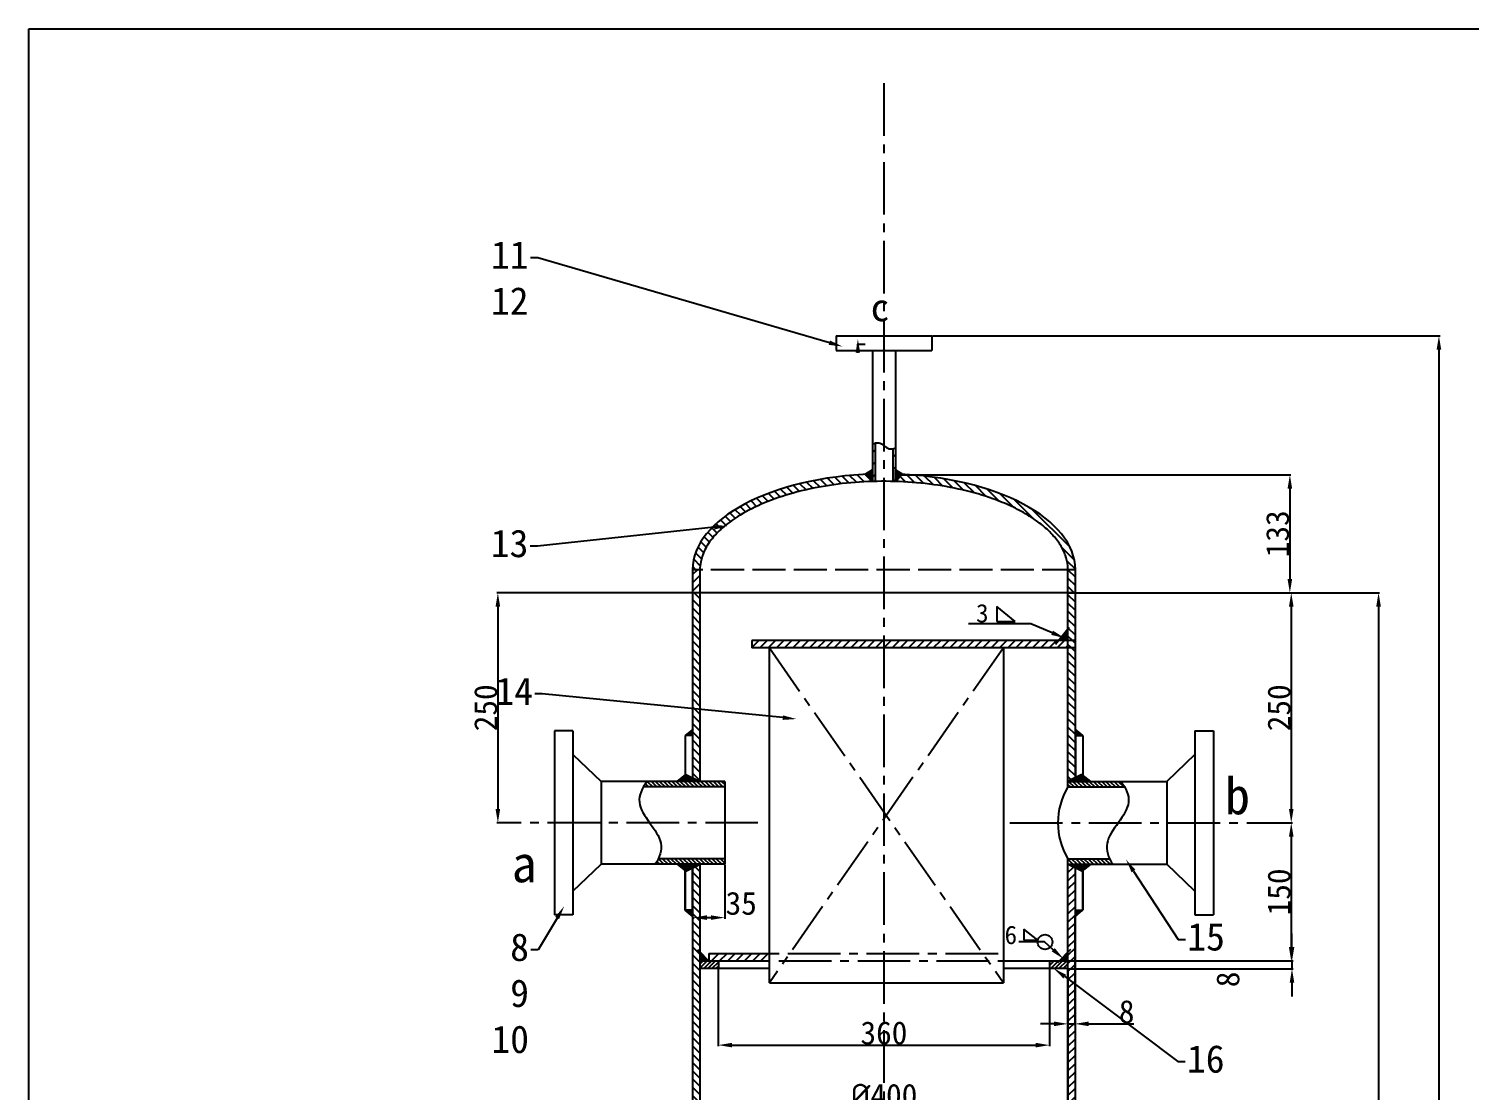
# Model space of a CAD drawing. Header units: millimetres. Extents: x 12390 to 18016, y -2844 to 295.
# Drawn here: x 12390 to 13956, y -857 to 295 of the extents above; entities that cross this region are included whole.
import ezdxf
from ezdxf import colors
from ezdxf.entities.mleader import LeaderData, LeaderLine
from ezdxf.math import Vec2, Vec3

# ---------------------------------------------------------------- set-up
doc = ezdxf.new("R2010")
doc.units = ezdxf.units.MM
doc.header["$LTSCALE"] = 3
doc.linetypes.add('ACAD_ISO02W100', pattern=[15, 12, -3])
doc.linetypes.add('CENTER2', pattern=[28.575, 19.05, -3.175, 3.175, -3.175])
doc.layers.add('图层1', color=1, linetype='CENTER2')
doc.layers.add('图层2', color=1, linetype='ACAD_ISO02W100')
doc.styles.add('明细', font='SimSun.ttf', dxfattribs={"height": 30})
doc.styles.add('标注', font='SimSun.ttf', dxfattribs={"height": 25})
doc.dimstyles.new('ISO-25', dxfattribs={"dimtxt": 25, "dimasz": 15, "dimexe": 1.25, "dimexo": 0.625, "dimtad": 1, "dimtxsty": '标注', "dimcen": 2.5, "dimclrd": 5, "dimclre": 1, "dimadec": 0, "dimazin": 0, "dimtfac": 1, "dimtmove": 0, "dimatfit": 3, "dimfxl": 1, "dimarcsym": 0})
pattern_1 = [(45, (13111.85, -1842.071), (-6.73519, 6.73519), [])]
pattern_2 = [(135, (13111.85, -1842.071), (-4.490128, -4.490128), [])]
pattern_3 = [(45, (13111.85, -1842.071), (-4.490128, 4.490128), [])]
pattern_4 = [(45, (13111.8497, -1842.071), (-2.245064, 2.245064), [])]
pattern_5 = [(135, (13111.8497, -1842.071), (-2.245064, -2.245064), [])]
pattern_6 = [(45, (14918.6806, -874.47), (-4.490128, 4.490128), [])]

# ---------------------------------------------------------------- blocks, each defined once
blk = doc.blocks.new('*D26')
at = {"layer": 'Defpoints', "color": 1, "lineweight": -2}
for p, q in [((13119.8, -725.7), (13119.8, -877.5)), ((13519.8, -725.7), (13519.8, -877.5))]:
    blk.add_line(p, q, dxfattribs=at)
at = {"layer": 'Defpoints', "color": 5, "lineweight": -2}
blk.add_line((13134.8, -876.3), (13504.8, -876.3), dxfattribs=at)
at = {"layer": 'Defpoints', "color": 0}
for p in [(13119.8, -725.1), (13519.8, -725.1), (13519.8, -876.3)]:
    blk.add_point(p, dxfattribs=at)
at = {"layer": 'Defpoints', "color": 5}
for points in [[(13134.8, -873.8), (13134.8, -878.8), (13119.8, -876.3)], [(13504.8, -873.8), (13504.8, -878.8), (13519.8, -876.3)]]:
    blk.add_solid(points, dxfattribs=at)
at = {"layer": 'Defpoints', "color": 0, "insert": (13319.8, -863.2), "char_height": 25, "attachment_point": 5, "style": '标注'}
blk.add_mtext('{\\fISOCPEUR|b0|i0|c0|p34;%%C}400', dxfattribs=at)
blk = doc.blocks.new('*D27')
at = {"layer": 'Defpoints', "color": 1, "lineweight": -2}
for p, q in [((13527.3, -669.6), (13527.3, -786.7)), ((13519.8, -725.7), (13519.8, -786.7))]:
    blk.add_line(p, q, dxfattribs=at)
at = {"layer": 'Defpoints', "color": 5, "lineweight": -2}
for p, q in [((13504.8, -785.4), (13489.8, -785.4)), ((13519.8, -785.4), (13527.3, -785.4)), ((13542.3, -785.4), (13591.3, -785.4))]:
    blk.add_line(p, q, dxfattribs=at)
at = {"layer": 'Defpoints', "color": 0}
for p in [(13527.3, -669), (13519.8, -725.1), (13527.3, -785.4)]:
    blk.add_point(p, dxfattribs=at)
at = {"layer": 'Defpoints', "color": 5}
for points in [[(13504.8, -782.9), (13504.8, -787.9), (13519.8, -785.4)], [(13542.3, -782.9), (13542.3, -787.9), (13527.3, -785.4)]]:
    blk.add_solid(points, dxfattribs=at)
at = {"layer": 'Defpoints', "color": 0, "insert": (13583.6, -772.3), "char_height": 25, "attachment_point": 5, "style": '标注'}
blk.add_mtext('8', dxfattribs=at)
blk = doc.blocks.new('*D28')
at = {"layer": 'Defpoints', "color": 1, "lineweight": -2}
for p, q in [((13520.5, -317.1), (13858.6, -317.1)), ((13528.5, -1817.1), (13858.6, -1817.1))]:
    blk.add_line(p, q, dxfattribs=at)
at = {"layer": 'Defpoints', "color": 5, "lineweight": -2}
blk.add_line((13857.4, -332.1), (13857.4, -1802.1), dxfattribs=at)
at = {"layer": 'Defpoints', "color": 0}
for p in [(13519.8, -317.1), (13527.8, -1817.1), (13857.4, -1817.1)]:
    blk.add_point(p, dxfattribs=at)
at = {"layer": 'Defpoints', "color": 5}
for points in [[(13854.9, -332.1), (13859.9, -332.1), (13857.4, -317.1)], [(13854.9, -1802.1), (13859.9, -1802.1), (13857.4, -1817.1)]]:
    blk.add_solid(points, dxfattribs=at)
at = {"layer": 'Defpoints', "color": 0, "insert": (13844.2, -1067.1), "char_height": 25, "attachment_point": 5, "rotation": 90, "style": '标注'}
blk.add_mtext('1500', dxfattribs=at)
blk = doc.blocks.new('*D29')
at = {"layer": 'Defpoints', "color": 1, "lineweight": -2}
for p, q in [((13372.5, -38.1), (13924.2, -38.1)), ((13610.6, -2317.1), (13924.2, -2317.1))]:
    blk.add_line(p, q, dxfattribs=at)
at = {"layer": 'Defpoints', "color": 5, "lineweight": -2}
blk.add_line((13923, -53.1), (13923, -2302.1), dxfattribs=at)
at = {"layer": 'Defpoints', "color": 0}
for p in [(13371.8, -38.1), (13610, -2317.1), (13923, -2317.1)]:
    blk.add_point(p, dxfattribs=at)
at = {"layer": 'Defpoints', "color": 5}
for points in [[(13920.5, -53.1), (13925.5, -53.1), (13923, -38.1)], [(13920.5, -2302.1), (13925.5, -2302.1), (13923, -2317.1)]]:
    blk.add_solid(points, dxfattribs=at)
at = {"layer": 'Defpoints', "color": 0, "insert": (13909.9, -1177.6), "char_height": 25, "attachment_point": 5, "rotation": 90, "style": '标注'}
blk.add_mtext('2283', dxfattribs=at)
blk = doc.blocks.new('*D30')
at = {"layer": 'Defpoints', "color": 1, "lineweight": -2}
for p, q in [((13333, -189.1), (13762.2, -189.1)), ((13528.5, -317.1), (13762.2, -317.1))]:
    blk.add_line(p, q, dxfattribs=at)
at = {"layer": 'Defpoints', "color": 5, "lineweight": -2}
blk.add_line((13761, -204.1), (13761, -302.1), dxfattribs=at)
at = {"layer": 'Defpoints', "color": 0}
for p in [(13332.3, -189.1), (13527.8, -317.1), (13761, -317.1)]:
    blk.add_point(p, dxfattribs=at)
at = {"layer": 'Defpoints', "color": 5}
for points in [[(13758.5, -204.1), (13763.5, -204.1), (13761, -189.1)], [(13758.5, -302.1), (13763.5, -302.1), (13761, -317.1)]]:
    blk.add_solid(points, dxfattribs=at)
at = {"layer": 'Defpoints', "color": 0, "insert": (13747.8, -253.1), "char_height": 25, "attachment_point": 5, "rotation": 90, "style": '标注'}
blk.add_mtext('133', dxfattribs=at)
blk = doc.blocks.new('*D31')
at = {"layer": 'Defpoints', "color": 1, "lineweight": -2}
for p, q in [((13529.1, -317.1), (13763.8, -317.1)), ((13714.1, -567.1), (13763.8, -567.1))]:
    blk.add_line(p, q, dxfattribs=at)
at = {"layer": 'Defpoints', "color": 5, "lineweight": -2}
blk.add_line((13762.5, -332.1), (13762.5, -552.1), dxfattribs=at)
at = {"layer": 'Defpoints', "color": 0}
for p in [(13528.5, -317.1), (13713.5, -567.1), (13762.5, -567.1)]:
    blk.add_point(p, dxfattribs=at)
at = {"layer": 'Defpoints', "color": 5}
for points in [[(13760, -332.1), (13765, -332.1), (13762.5, -317.1)], [(13760, -552.1), (13765, -552.1), (13762.5, -567.1)]]:
    blk.add_solid(points, dxfattribs=at)
at = {"layer": 'Defpoints', "color": 0, "insert": (13749.4, -442.1), "char_height": 25, "attachment_point": 5, "rotation": 90, "style": '标注'}
blk.add_mtext('250', dxfattribs=at)
blk = doc.blocks.new('*D32')
at = {"layer": 'Defpoints', "color": 1, "lineweight": -2}
for p, q in [((13714.1, -567.1), (13763.8, -567.1)), ((13520.5, -717.1), (13763.8, -717.1))]:
    blk.add_line(p, q, dxfattribs=at)
at = {"layer": 'Defpoints', "color": 5, "lineweight": -2}
blk.add_line((13762.5, -582.1), (13762.5, -702.1), dxfattribs=at)
at = {"layer": 'Defpoints', "color": 0}
for p in [(13713.5, -567.1), (13519.8, -717.1), (13762.5, -717.1)]:
    blk.add_point(p, dxfattribs=at)
at = {"layer": 'Defpoints', "color": 5}
for points in [[(13760, -582.1), (13765, -582.1), (13762.5, -567.1)], [(13760, -702.1), (13765, -702.1), (13762.5, -717.1)]]:
    blk.add_solid(points, dxfattribs=at)
at = {"layer": 'Defpoints', "color": 0, "insert": (13749.4, -642.1), "char_height": 25, "attachment_point": 5, "rotation": 90, "style": '标注'}
blk.add_mtext('150', dxfattribs=at)
blk = doc.blocks.new('*D33')
at = {"layer": 'Defpoints', "color": 5, "lineweight": -2}
for p, q in [((13763.3, -702.1), (13763.3, -687.1)), ((13763.3, -717.1), (13763.3, -725.7)), ((13763.3, -740.7), (13763.3, -755.7))]:
    blk.add_line(p, q, dxfattribs=at)
at = {"layer": 'Defpoints', "color": 1, "lineweight": -2}
for p, q in [((13520.5, -717.1), (13764.5, -717.1)), ((13520.5, -725.7), (13764.5, -725.7))]:
    blk.add_line(p, q, dxfattribs=at)
at = {"layer": 'Defpoints', "color": 0}
for p in [(13519.8, -717.1), (13519.8, -725.7), (13763.3, -725.7)]:
    blk.add_point(p, dxfattribs=at)
at = {"layer": 'Defpoints', "color": 5}
for points in [[(13760.8, -702.1), (13765.8, -702.1), (13763.3, -717.1)], [(13760.8, -740.7), (13765.8, -740.7), (13763.3, -725.7)]]:
    blk.add_solid(points, dxfattribs=at)
at = {"layer": 'Defpoints', "color": 0, "insert": (13693.8, -737.1), "char_height": 25, "attachment_point": 5, "rotation": 90, "style": '标注'}
blk.add_mtext('8', dxfattribs=at)
blk = doc.blocks.new('*D44')
at = {"layer": 'Defpoints', "color": 1, "lineweight": -2}
for p, q in [((13146.8, -612.7), (13146.8, -671.2)), ((13112.4, -669.6), (13112.4, -671.2))]:
    blk.add_line(p, q, dxfattribs=at)
at = {"layer": 'Defpoints', "color": 5, "lineweight": -2}
blk.add_line((13127.4, -670), (13131.8, -670), dxfattribs=at)
at = {"layer": 'Defpoints', "color": 0}
for p in [(13146.8, -612.1), (13112.4, -669), (13146.8, -670)]:
    blk.add_point(p, dxfattribs=at)
at = {"layer": 'Defpoints', "color": 5}
for points in [[(13127.4, -667.5), (13127.4, -672.5), (13112.4, -670)], [(13131.8, -667.5), (13131.8, -672.5), (13146.8, -670)]]:
    blk.add_solid(points, dxfattribs=at)
at = {"layer": 'Defpoints', "color": 0, "insert": (13164.7, -654.6), "char_height": 25, "attachment_point": 5, "style": '标注'}
blk.add_mtext('35', dxfattribs=at)
blk = doc.blocks.new('*D45')
at = {"layer": 'Defpoints', "color": 1, "lineweight": -2}
for p, q in [((13139.8, -725.7), (13139.8, -809.7)), ((13499.8, -725.7), (13499.8, -809.7))]:
    blk.add_line(p, q, dxfattribs=at)
at = {"layer": 'Defpoints', "color": 5, "lineweight": -2}
blk.add_line((13154.8, -808.5), (13484.8, -808.5), dxfattribs=at)
at = {"layer": 'Defpoints', "color": 0}
for p in [(13139.8, -725.1), (13499.8, -725.1), (13499.8, -808.5)]:
    blk.add_point(p, dxfattribs=at)
at = {"layer": 'Defpoints', "color": 5}
for points in [[(13154.8, -806), (13154.8, -811), (13139.8, -808.5)], [(13484.8, -806), (13484.8, -811), (13499.8, -808.5)]]:
    blk.add_solid(points, dxfattribs=at)
at = {"layer": 'Defpoints', "color": 0, "insert": (13319.8, -795.4), "char_height": 25, "attachment_point": 5, "style": '标注'}
blk.add_mtext('360', dxfattribs=at)
blk = doc.blocks.new('*D46')
at = {"layer": 'Defpoints', "color": 1, "lineweight": -2}
for p, q in [((13119.2, -317.1), (12899, -317.1)), ((12925.6, -567.1), (12899, -567.1))]:
    blk.add_line(p, q, dxfattribs=at)
at = {"layer": 'Defpoints', "color": 5, "lineweight": -2}
blk.add_line((12900.2, -332.1), (12900.2, -552.1), dxfattribs=at)
at = {"layer": 'Defpoints', "color": 0}
for p in [(13119.8, -317.1), (12900.2, -567.1), (12926.2, -567.1)]:
    blk.add_point(p, dxfattribs=at)
at = {"layer": 'Defpoints', "color": 5}
for points in [[(12897.7, -332.1), (12902.7, -332.1), (12900.2, -317.1)], [(12897.7, -552.1), (12902.7, -552.1), (12900.2, -567.1)]]:
    blk.add_solid(points, dxfattribs=at)
at = {"layer": 'Defpoints', "color": 0, "insert": (12887.1, -442.1), "char_height": 25, "attachment_point": 5, "rotation": 90, "style": '标注'}
blk.add_mtext('250', dxfattribs=at)

msp = doc.modelspace()

# ---------------------------------------------------------------- hatches: boundary and pattern name
at = {"layer": 'Defpoints'}
h = msp.add_hatch(dxfattribs=at)
h.set_pattern_fill('ANSI31', color=256, scale=3, style=0)
h.set_pattern_definition(pattern_1)
edge = h.paths.add_edge_path()
edge.add_spline(control_points=[(13310.35, -154.492), (13310.132, -154.555), (13309.915, -154.626), (13309.697, -154.704)], knot_values=[8.15669532, 8.15669532, 8.15669532, 8.15669532, 8.86542199, 8.86542199, 8.86542199, 8.86542199], degree=3, periodic=0)
edge.add_spline(control_points=[(13309.697, -154.704), (13309.436, -154.797), (13309.174, -154.899), (13308.912, -155.01)], knot_values=[7.30924423, 7.30924423, 7.30924423, 7.30924423, 8.15669532, 8.15669532, 8.15669532, 8.15669532], degree=3, periodic=0)
edge.add_spline(control_points=[(13308.912, -155.01), (13308.654, -155.12), (13308.395, -155.238), (13308.135, -155.364)], knot_values=[6.47339397, 6.47339397, 6.47339397, 6.47339397, 7.30924423, 7.30924423, 7.30924423, 7.30924423], degree=3, periodic=0)
edge.add_spline(control_points=[(13308.135, -155.364), (13307.874, -155.49), (13307.612, -155.625), (13307.35, -155.765)], knot_values=[5.63186007, 5.63186007, 5.63186007, 5.63186007, 6.47339397, 6.47339397, 6.47339397, 6.47339397], degree=3, periodic=0)
edge.add_line((13307.35, -155.765), (13307.35, -189.144))
edge.add_line((13307.35, -189.144), (13307.467, -196.197))
edge.add_line((13307.467, -196.197), (13307.35, -196.082))
edge.add_line((13307.35, -196.082), (13307.35, -196.263))
edge.add_spline(control_points=[(13307.35, -196.263), (13302.897, -196.4), (13298.455, -196.609), (13294.031, -196.891)], knot_values=[4.7737037, 4.7737037, 4.7737037, 4.7737037, 4.83930628, 4.83930628, 4.83930628, 4.83930628], degree=3, periodic=0)
edge.add_spline(control_points=[(13307.35, -196.263), (13308.349, -196.232), (13309.349, -196.205), (13310.35, -196.182)], knot_values=[4.7589753, 4.7589753, 4.7589753, 4.7589753, 4.7737037, 4.7737037, 4.7737037, 4.7737037], degree=3, periodic=0)
edge.add_line((13310.35, -196.182), (13310.35, -154.492))
h = msp.add_hatch(dxfattribs=at)
h.set_pattern_fill('ANSI31', color=256, scale=3, style=0)
h.set_pattern_definition(pattern_1)
edge = h.paths.add_edge_path()
edge.add_spline(control_points=[(13332.35, -159.641), (13331.342, -160.127), (13330.341, -160.504), (13329.35, -160.726)], knot_values=[30.37190528, 30.37190528, 30.37190528, 30.37190528, 33.61792657, 33.61792657, 33.61792657, 33.61792657], degree=3, periodic=0)
edge.add_line((13329.35, -160.726), (13329.35, -196.182))
edge.add_spline(control_points=[(13329.35, -196.182), (13330.084, -196.199), (13330.817, -196.218), (13331.817, -196.247), (13332.083, -196.254), (13332.35, -196.263)], knot_values=[4.65107436, 4.65107436, 4.65107436, 4.65107436, 4.66187925, 4.66187925, 4.66580276, 4.66580276, 4.66580276, 4.66580276], degree=3, periodic=0)
edge.add_line((13332.172, -196.257), (13332.233, -196.197))
edge.add_line((13332.233, -196.197), (13332.35, -189.144))
edge.add_line((13332.35, -189.144), (13332.35, -159.641))
h = msp.add_hatch(color=256, dxfattribs=at)
edge = h.paths.add_edge_path()
edge.add_line((13307.255, -183.418), (13307.335, -188.259))
edge.add_ellipse((13319.85, -292.071), major_axis=(208, 0), ratio=0.5, start_angle=93.449387, end_angle=95.551978)
edge.add_line((13299.726, -188.559), (13299.649, -188.482))
edge.add_line((13299.649, -188.482), (13307.255, -183.418))
h = msp.add_hatch(color=256, dxfattribs=at)
edge = h.paths.add_edge_path()
edge.add_line((13332.445, -183.418), (13332.364, -188.259))
edge.add_ellipse((13319.85, -292.071), major_axis=(-208, 0), ratio=0.5, start_angle=264.448022, end_angle=266.550613, ccw=False)
edge.add_line((13339.973, -188.559), (13340.051, -188.482))
edge.add_line((13340.051, -188.482), (13332.445, -183.418))
h = msp.add_hatch(dxfattribs=at)
h.set_pattern_fill('ANSI31', color=256, scale=2, angle=90, style=0)
h.set_pattern_definition(pattern_2)
edge = h.paths.add_edge_path()
edge.add_spline(control_points=[(13119.85, -292.071), (13119.85, -289.17), (13120.136, -286.268), (13121.454, -279.624), (13122.676, -275.876), (13126.505, -267.544), (13129.362, -262.956), (13136.608, -253.902), (13140.998, -249.438), (13151.244, -240.804), (13157.098, -236.635), (13171.51, -227.91), (13180.378, -223.459), (13199.724, -215.428), (13210.202, -211.847), (13232.377, -205.713), (13244.073, -203.159), (13268.248, -199.184), (13280.728, -197.762), (13298.012, -196.63), (13302.676, -196.406), (13307.35, -196.263)], knot_values=[4.77370371, 4.77370371, 4.77370371, 4.77370371, 4.87261605, 4.87261605, 4.99955478, 4.99955478, 5.15437439, 5.15437439, 5.30919401, 5.30919401, 5.46401363, 5.46401363, 5.65158913, 5.65158913, 5.83916463, 5.83916463, 6.02674013, 6.02674013, 6.21431563, 6.21431563, 6.28318531, 6.28318531, 6.28318531, 6.28318531], degree=3, periodic=0)
edge.add_line((13307.35, -196.263), (13307.35, -196.082))
edge.add_line((13307.35, -196.082), (13299.726, -188.559))
edge.add_ellipse((13319.85, -292.071), major_axis=(-208, 0), ratio=0.5, start_angle=275.551978, end_angle=294.604807)
edge.add_ellipse((13319.85, -292.071), major_axis=(-208, 0), ratio=0.5, start_angle=294.604807, end_angle=308.492885)
edge.add_ellipse((13319.85, -292.071), major_axis=(-208, 0), ratio=0.5, start_angle=308.492885, end_angle=312.036334)
edge.add_ellipse((13319.85, -292.071), major_axis=(-208, 0), ratio=0.5, start_angle=312.036334, end_angle=360)
edge.add_line((13111.85, -292.071), (13119.85, -292.071))
h = msp.add_hatch(color=256, dxfattribs=at)
edge = h.paths.add_edge_path()
edge.add_ellipse((13319.85, -292.071), major_axis=(208, 0), ratio=0.5, start_angle=93.449387, end_angle=95.551978, ccw=False)
edge.add_line((13307.335, -188.259), (13307.35, -189.144))
edge.add_line((13307.35, -189.144), (13307.35, -196.082))
edge.add_line((13307.35, -196.082), (13299.726, -188.559))
h = msp.add_hatch(color=256, dxfattribs=at)
edge = h.paths.add_edge_path()
edge.add_ellipse((13319.85, -292.071), major_axis=(-208, 0), ratio=0.5, start_angle=264.448022, end_angle=266.550613)
edge.add_line((13332.364, -188.259), (13332.35, -189.144))
edge.add_line((13332.35, -189.144), (13332.35, -196.082))
edge.add_line((13332.35, -196.082), (13339.973, -188.559))
h = msp.add_hatch(dxfattribs=at)
h.set_pattern_fill('ANSI31', color=256, scale=2, angle=90, style=0)
h.set_pattern_definition(pattern_2)
edge = h.paths.add_edge_path()
edge.add_ellipse((13319.85, -292.071), major_axis=(-208, 0), ratio=0.5, start_angle=180, end_angle=264.448022)
edge.add_line((13339.973, -188.559), (13332.35, -196.082))
edge.add_line((13332.35, -196.082), (13332.35, -196.263))
edge.add_spline(control_points=[(13332.35, -196.263), (13344.814, -196.645), (13357.204, -197.602), (13381.66, -200.659), (13393.713, -202.783), (13416.767, -208.105), (13427.767, -211.303), (13445.098, -217.491), (13451.815, -220.234), (13464.437, -226.103), (13470.343, -229.229), (13481.237, -235.794), (13486.226, -239.232), (13495.202, -246.334), (13499.19, -249.997), (13506.112, -257.453), (13509.045, -261.244), (13513.85, -268.859), (13515.722, -272.682), (13518.441, -280.302), (13519.29, -284.099), (13519.783, -289.282), (13519.85, -290.676), (13519.85, -292.071)], knot_values=[3.14159338, 3.14159338, 3.14159338, 3.14159338, 3.32524536, 3.32524536, 3.51282087, 3.51282087, 3.70039637, 3.70039637, 3.82941581, 3.82941581, 3.95843525, 3.95843525, 4.0874547, 4.0874547, 4.21647414, 4.21647414, 4.34549358, 4.34549358, 4.47451303, 4.47451303, 4.60353247, 4.60353247, 4.65107436, 4.65107436, 4.65107436, 4.65107436], degree=3, periodic=0)
edge.add_line((13519.85, -292.071), (13527.85, -292.071))
h = msp.add_hatch(dxfattribs=at)
h.set_pattern_fill('ANSI31', color=256, scale=2, style=0)
h.set_pattern_definition(pattern_3)
h.paths.add_polyline_path([(13119.85, -292.071), (13111.85, -292.071), (13111.85, -317.071), (13119.85, -317.071)])
h = msp.add_hatch(dxfattribs=at)
h.set_pattern_fill('ANSI31', color=256, scale=2, angle=90, style=0)
h.set_pattern_definition(pattern_2)
h.paths.add_polyline_path([(13527.85, -292.071), (13519.85, -292.071), (13519.85, -317.071), (13527.85, -317.071)])
h = msp.add_hatch(dxfattribs=at)
h.set_pattern_fill('ANSI31', color=256, scale=2, angle=90, style=0)
h.set_pattern_definition(pattern_2)
h.paths.add_polyline_path([(13119.85, -317.071), (13111.85, -317.071), (13111.85, -472.071), (13111.85, -518.064), (13119.85, -521.863)])
h = msp.add_hatch(dxfattribs=at)
h.set_pattern_fill('ANSI31', color=256, scale=2, angle=90, style=0)
h.set_pattern_definition(pattern_2)
h.paths.add_polyline_path([(13527.85, -317.071), (13519.85, -317.071), (13519.85, -369.071), (13527.85, -369.071)])
for points in [[(13519.85, -356.227), (13509.666, -369.071), (13519.85, -369.071)], [(13111.85, -465.596), (13103.927, -472.071), (13111.85, -472.071)], [(13527.85, -465.596), (13535.772, -472.071), (13527.85, -472.071)], [(13103.85, -515.311), (13095.277, -522.071), (13103.85, -522.071)], [(13111.85, -518.064), (13104.677, -514.658), (13103.85, -515.311), (13103.85, -522.071), (13111.85, -522.071)], [(13527.85, -518.064), (13535.022, -514.658), (13535.85, -515.311), (13535.85, -522.071), (13527.85, -522.071)], [(13535.85, -515.311), (13544.423, -522.071), (13535.85, -522.071)], [(13111.85, -518.064), (13111.85, -522.071), (13119.85, -522.071), (13119.85, -521.863)], [(13527.85, -518.064), (13527.85, -522.071), (13519.85, -522.071), (13519.85, -521.863)], [(13103.85, -618.831), (13095.277, -612.071), (13103.85, -612.071)], [(13111.85, -616.078), (13104.677, -619.484), (13103.85, -618.831), (13103.85, -612.071), (13111.85, -612.071)], [(13111.85, -616.078), (13111.85, -612.071), (13119.85, -612.071), (13119.85, -612.279)], [(13527.85, -616.078), (13527.85, -612.071), (13519.85, -612.071), (13519.85, -612.279)], [(13527.85, -616.078), (13535.022, -619.484), (13535.85, -618.831), (13535.85, -612.071), (13527.85, -612.071)], [(13535.85, -618.831), (13544.423, -612.071), (13535.85, -612.071)], [(13111.85, -668.546), (13103.927, -662.071), (13111.85, -662.071)], [(13527.85, -668.546), (13535.772, -662.071), (13527.85, -662.071)], [(13119.85, -707.535), (13129.397, -717.071), (13119.85, -717.071)], [(13519.85, -707.535), (13510.303, -717.071), (13519.85, -717.071)]]:
    msp.add_hatch(color=256, dxfattribs=at).paths.add_polyline_path(points)
h = msp.add_hatch(dxfattribs=at)
h.set_pattern_fill('ANSI31', color=256, scale=2, style=0)
h.set_pattern_definition(pattern_3)
h.paths.add_polyline_path([(13319.85, -369.071), (13176.24, -369.071), (13176.24, -377.071), (13319.85, -377.071)])
h = msp.add_hatch(dxfattribs=at)
h.set_pattern_fill('ANSI31', color=256, scale=2, style=0)
h.set_pattern_definition(pattern_3)
h.paths.add_polyline_path([(13519.85, -369.071), (13319.85, -369.071), (13319.85, -377.071), (13519.85, -377.071)])
h = msp.add_hatch(dxfattribs=at)
h.set_pattern_fill('ANSI31', color=256, scale=2, angle=90, style=0)
h.set_pattern_definition(pattern_2)
h.paths.add_polyline_path([(13527.85, -369.071), (13519.85, -369.071), (13519.85, -377.071), (13527.85, -377.071)])
h = msp.add_hatch(dxfattribs=at)
h.set_pattern_fill('ANSI31', color=256, scale=2, angle=90, style=0)
h.set_pattern_definition(pattern_2)
h.paths.add_polyline_path([(13527.85, -472.071), (13527.85, -377.071), (13519.85, -377.071), (13519.85, -521.863), (13527.85, -518.064)])
h = msp.add_hatch(dxfattribs=at)
h.set_pattern_fill('ANSI31', color=256, angle=90, style=0)
h.set_pattern_definition(pattern_5)
edge = h.paths.add_edge_path()
edge.add_line((13146.85, -522.071), (13062.247, -522.071))
edge.add_spline(control_points=[(13062.247, -522.071), (13060.823, -524.07), (13059.517, -526.07), (13058.383, -528.071)], knot_values=[15.41843329, 15.41843329, 15.41843329, 15.41843329, 22.21442458, 22.21442458, 22.21442458, 22.21442458], degree=3, periodic=0)
edge.add_line((13058.383, -528.071), (13146.85, -528.071))
edge.add_line((13146.85, -528.071), (13146.85, -522.071))
h = msp.add_hatch(dxfattribs=at)
h.set_pattern_fill('ANSI31', color=256, angle=90, style=0)
h.set_pattern_definition(pattern_5)
edge = h.paths.add_edge_path()
edge.add_spline(control_points=[(13581.316, -528.071), (13580.182, -526.07), (13578.877, -524.07), (13577.452, -522.071)], knot_values=[15.41843329, 15.41843329, 15.41843329, 15.41843329, 22.21442458, 22.21442458, 22.21442458, 22.21442458], degree=3, periodic=0)
edge.add_line((13577.452, -522.071), (13519.85, -522.071))
edge.add_line((13519.85, -522.071), (13519.85, -528.071))
edge.add_line((13519.85, -528.071), (13581.316, -528.071))
h = msp.add_hatch(dxfattribs=at)
h.set_pattern_fill('ANSI31', color=256, angle=90, style=0)
h.set_pattern_definition(pattern_5)
edge = h.paths.add_edge_path()
edge.add_line((13146.85, -606.071), (13074.567, -606.071))
edge.add_spline(control_points=[(13074.567, -606.071), (13073.576, -608.075), (13072.389, -610.074), (13071.043, -612.071)], knot_values=[110.68001289, 110.68001289, 110.68001289, 110.68001289, 117.65072542, 117.65072542, 117.65072542, 117.65072542], degree=3, periodic=0)
edge.add_line((13071.043, -612.071), (13146.85, -612.071))
edge.add_line((13146.85, -612.071), (13146.85, -606.071))
h = msp.add_hatch(dxfattribs=at)
h.set_pattern_fill('ANSI31', color=256, angle=90, style=0)
h.set_pattern_definition(pattern_5)
edge = h.paths.add_edge_path()
edge.add_line((13565.132, -606.071), (13519.85, -606.071))
edge.add_line((13519.85, -606.071), (13519.85, -612.071))
edge.add_line((13519.85, -612.071), (13568.656, -612.071))
edge.add_spline(control_points=[(13568.656, -612.071), (13567.311, -610.074), (13566.123, -608.075), (13565.132, -606.071)], knot_values=[110.68001289, 110.68001289, 110.68001289, 110.68001289, 117.65072542, 117.65072542, 117.65072542, 117.65072542], degree=3, periodic=0)
h = msp.add_hatch(dxfattribs=at)
h.set_pattern_fill('ANSI31', color=256, scale=2, angle=90, style=0)
h.set_pattern_definition(pattern_2)
h.paths.add_polyline_path([(13111.85, -906.571), (13119.85, -906.571), (13119.85, -612.279), (13111.85, -616.078)])
h.paths.add_polyline_path([(13119.85, -931.571), (13111.85, -931.571), (13111.85, -1148.6), (13119.827, -1154.571), (13119.85, -1154.571)])
h = msp.add_hatch(dxfattribs=at)
h.set_pattern_fill('ANSI31', color=256, scale=2, style=0)
h.set_pattern_definition(pattern_6)
h.paths.add_polyline_path([(13527.85, -616.078), (13519.85, -612.279), (13519.85, -756.463), (13527.85, -765.404)])
h = msp.add_hatch(dxfattribs=at)
h.set_pattern_fill('ANSI31', color=256, scale=2, style=0)
h.set_pattern_definition(pattern_3)
h.paths.add_polyline_path([(13139.85, -717.071), (13129.578, -717.071), (13119.85, -717.071), (13119.85, -725.071), (13139.85, -725.071)])
h = msp.add_hatch(dxfattribs=at)
h.set_pattern_fill('ANSI31', color=256, style=0)
h.set_pattern_definition(pattern_4)
h.paths.add_polyline_path([(13139.85, -717.071), (13129.578, -717.071), (13119.85, -717.071), (13119.85, -725.071), (13139.85, -725.071)])
h = msp.add_hatch(dxfattribs=at)
h.set_pattern_fill('ANSI31', color=256, scale=2, style=0)
h.set_pattern_definition(pattern_3)
h.paths.add_polyline_path([(13195.305, -709.071), (13129.578, -709.071), (13129.578, -717.071), (13195.305, -717.071)])
h = msp.add_hatch(dxfattribs=at)
h.set_pattern_fill('ANSI31', color=256, scale=2, style=0)
h.set_pattern_definition(pattern_3)
h.paths.add_polyline_path([(13519.85, -717.071), (13499.85, -717.071), (13499.85, -725.071), (13519.85, -725.071)])
h = msp.add_hatch(dxfattribs=at)
h.set_pattern_fill('ANSI31', color=256, style=0)
h.set_pattern_definition(pattern_4)
h.paths.add_polyline_path([(13519.85, -717.071), (13499.85, -717.071), (13499.85, -725.071), (13519.85, -725.071)])
h = msp.add_hatch(dxfattribs=at)
h.set_pattern_fill('ANSI31', color=256, scale=2, style=0)
h.set_pattern_definition(pattern_6)
h.paths.add_polyline_path([(13519.85, -1387.071), (13527.85, -1387.06), (13527.85, -765.404), (13519.85, -756.463)])

# ---------------------------------------------------------------- linework, layer by layer
for p, q in [((13267.85, -38.071), (13371.85, -38.071)), ((13267.85, -38.071), (13267.85, -54.071)), ((13371.85, -38.071), (13371.85, -54.071)), ((13267.85, -54.071), (13371.85, -54.071)), ((13307.35, -54.071), (13307.35, -196.263)), ((13332.35, -54.071), (13332.35, -196.263)), ((13310.35, -154.492), (13310.35, -196.182)), ((13329.35, -160.726), (13329.35, -196.182)), ((13307.255, -183.418), (13299.649, -188.482)), ((13307.467, -196.197), (13307.255, -183.418)), ((13332.233, -196.197), (13332.445, -183.418)), ((13332.445, -183.418), (13340.051, -188.482)), ((13299.649, -188.482), (13307.467, -196.197)), ((13340.051, -188.482), (13332.233, -196.197)), ((13111.85, -292.071), (13111.85, -472.071)), ((13119.85, -292.071), (13119.85, -522.071)), ((13519.85, -528.071), (13519.85, -292.071)), ((13527.85, -522.071), (13527.85, -292.071)), ((13527.85, -317.071), (13111.85, -317.071)), ((13442.601, -332.14), (13442.601, -348.433)), ((13462.538, -348.433), (13442.601, -332.14)), ((13471.412, -351.049), (13411.79, -351.049)), ((13442.601, -348.433), (13462.538, -348.433)), ((13521.033, -354.734), (13506.426, -373.157)), ((13527.85, -369.071), (13176.24, -369.071)), ((13176.24, -369.071), (13176.24, -377.071)), ((13527.85, -377.071), (13176.24, -377.071)), ((12961.85, -467.071), (12961.85, -667.071)), ((12981.85, -467.071), (12961.85, -467.071)), ((12981.85, -467.071), (12981.85, -667.071)), ((13112.415, -465.134), (13103.896, -472.096)), ((13527.285, -465.134), (13535.803, -472.096)), ((13657.85, -467.071), (13677.85, -467.071)), ((13657.85, -467.071), (13657.85, -667.071)), ((13677.85, -467.071), (13677.85, -667.071)), ((13103.85, -472.071), (13103.85, -522.071)), ((13111.85, -472.071), (13103.85, -472.071)), ((13111.85, -472.071), (13111.85, -522.071)), ((13527.85, -472.071), (13535.85, -472.071)), ((13527.85, -472.071), (13527.85, -522.071)), ((13535.85, -472.071), (13535.85, -522.071)), ((12981.808, -492.855), (13012.552, -522.135)), ((13657.891, -492.855), (13627.147, -522.135)), ((13094.966, -522.316), (13104.677, -514.658)), ((13104.677, -514.658), (13120.266, -522.061)), ((13535.022, -514.658), (13519.433, -522.061)), ((13544.734, -522.316), (13535.022, -514.658)), ((13146.85, -522.071), (13012.484, -522.071)), ((13012.552, -522.135), (13012.484, -612.071)), ((13146.85, -528.071), (13058.383, -528.071)), ((13146.85, -522.071), (13146.85, -612.071)), ((13519.85, -522.071), (13627.215, -522.071)), ((13519.85, -528.071), (13581.316, -528.071)), ((13627.147, -522.135), (13627.215, -612.071)), ((13146.85, -606.071), (13074.567, -606.071)), ((13519.85, -928.004), (13519.85, -606.071)), ((13519.85, -606.071), (13565.132, -606.071)), ((12981.808, -641.286), (13012.552, -612.006)), ((13146.85, -612.071), (13012.484, -612.071)), ((13094.966, -611.826), (13104.677, -619.484)), ((13103.85, -612.071), (13103.85, -662.071)), ((13103.85, -662.071), (13103.85, -612.071)), ((13104.677, -619.484), (13120.266, -612.081)), ((13111.85, -612.071), (13111.85, -906.571)), ((13111.85, -662.071), (13111.85, -612.071)), ((13119.85, -612.071), (13119.85, -1337.071)), ((13535.022, -619.484), (13519.433, -612.081)), ((13519.85, -612.071), (13627.215, -612.071)), ((13519.85, -1387.071), (13519.85, -612.071)), ((13527.85, -662.071), (13527.85, -612.071)), ((13527.85, -1387.06), (13527.85, -612.071)), ((13544.734, -611.826), (13535.022, -619.484)), ((13535.85, -612.071), (13535.85, -662.071)), ((13535.85, -662.071), (13535.85, -612.071)), ((13657.891, -641.286), (13627.147, -612.006)), ((12981.85, -667.071), (12961.85, -667.071)), ((13111.85, -662.071), (13103.85, -662.071)), ((13111.85, -662.071), (13103.85, -662.071)), ((13112.415, -669.008), (13103.896, -662.046)), ((13527.285, -669.008), (13535.803, -662.046)), ((13527.85, -662.071), (13535.85, -662.071)), ((13527.85, -662.071), (13535.85, -662.071)), ((13657.85, -667.071), (13677.85, -667.071)), ((13471.773, -682.546), (13471.773, -694.546)), ((13486.948, -694.546), (13471.773, -682.546)), ((13486.156, -696.44), (13466.335, -696.44)), ((13471.773, -694.546), (13486.948, -694.546)), ((13117.021, -704.709), (13131.424, -719.095)), ((13129.578, -709.071), (13129.578, -717.071)), ((13129.578, -709.071), (13195.305, -709.071)), ((13129.578, -717.071), (13195.305, -717.071)), ((13449.637, -717.071), (13519.85, -717.071)), ((13522.678, -704.709), (13508.276, -719.095)), ((13119.85, -725.071), (13195.305, -725.071)), ((13449.637, -725.071), (13519.85, -725.071)), ((13195.305, -740.775), (13449.637, -740.775))]:
    msp.add_line(p, q, dxfattribs=at)
msp.add_lwpolyline([(12390.415, 295.449), (18016.207, 295.449), (18016.207, -2843.903), (12390.415, -2843.903)], close=True, dxfattribs=at)
for points in [[(13195.305, -740.775), (13195.305, -377.071)], [(13449.637, -377.071), (13449.637, -740.775)]]:
    msp.add_lwpolyline(points, dxfattribs=at)
msp.add_circle((13494.871, -696.444), 8.065, dxfattribs=at)
msp.add_arc((13583.432, -567.071), 74.59, 148.47586, 211.52414, dxfattribs=at)
for start_param, end_param in [(4.77252137, 6.28318531), (3.14159265, 4.65225659)]:
    msp.add_ellipse((13319.85, -292.071), major_axis=(-208, 0), ratio=0.5, start_param=start_param, end_param=end_param, dxfattribs=at)
for points, knots in [([(13307.35, -155.765), (13309.668, -154.52), (13315.961, -152.519), (13323.745, -162.249), (13330.022, -160.762), (13332.35, -159.641)], [5.63186007, 5.63186007, 5.63186007, 5.63186007, 13.07341378, 26.12338016, 33.61792657, 33.61792657, 33.61792657, 33.61792657]), ([(13519.85, -292.071), (13519.85, -290.676), (13519.783, -289.282), (13519.29, -284.099), (13518.441, -280.302), (13515.722, -272.682), (13513.85, -268.859), (13509.045, -261.244), (13506.112, -257.453), (13499.19, -249.997), (13495.202, -246.334), (13486.226, -239.232), (13481.237, -235.794), (13470.343, -229.229), (13464.437, -226.103), (13451.815, -220.234), (13445.098, -217.491), (13427.767, -211.303), (13416.767, -208.105), (13393.713, -202.783), (13381.66, -200.659), (13356.945, -197.569), (13344.284, -196.605), (13318.818, -195.873), (13306.013, -196.106), (13280.728, -197.762), (13268.248, -199.184), (13244.073, -203.159), (13232.377, -205.713), (13210.202, -211.847), (13199.724, -215.428), (13180.378, -223.459), (13171.51, -227.91), (13157.098, -236.635), (13151.244, -240.804), (13140.998, -249.438), (13136.608, -253.902), (13129.362, -262.956), (13126.505, -267.544), (13122.676, -275.876), (13121.454, -279.624), (13120.136, -286.268), (13119.85, -289.17), (13119.85, -292.071)], [3.14159338, 3.14159338, 3.14159338, 3.14159338, 3.18913527, 3.18913527, 3.31815472, 3.31815472, 3.44717416, 3.44717416, 3.5761936, 3.5761936, 3.70521304, 3.70521304, 3.83423249, 3.83423249, 3.96325193, 3.96325193, 4.09227137, 4.09227137, 4.27984688, 4.27984688, 4.46742238, 4.46742238, 4.65499788, 4.65499788, 4.84257338, 4.84257338, 5.03014888, 5.03014888, 5.21772438, 5.21772438, 5.40529989, 5.40529989, 5.59287539, 5.59287539, 5.747695, 5.747695, 5.90251462, 5.90251462, 6.05733424, 6.05733424, 6.18427296, 6.18427296, 6.28318531, 6.28318531, 6.28318531, 6.28318531]), ([(13062.247, -522.071), (13056.906, -529.566), (13045.988, -551.921), (13084.385, -582.406), (13076.129, -604.524), (13071.043, -612.071)], [15.41843329, 15.41843329, 15.41843329, 15.41843329, 40.89746824, 91.30113262, 117.65072542, 117.65072542, 117.65072542, 117.65072542]), ([(13577.452, -522.071), (13582.793, -529.566), (13593.711, -551.921), (13555.314, -582.406), (13563.571, -604.524), (13568.656, -612.071)], [15.41843329, 15.41843329, 15.41843329, 15.41843329, 40.89746824, 91.30113262, 117.65072542, 117.65072542, 117.65072542, 117.65072542])]:
    msp.add_open_spline(points, degree=3, knots=knots, dxfattribs=at)
at = {"layer": '图层1'}
for p, q in [((13319.85, 236.489), (13319.85, -2043.071)), ((13449.637, -377.071), (13195.305, -740.775)), ((13195.305, -377.071), (13449.637, -740.775)), ((13182.88, -567.071), (12926.184, -567.071)), ((13456.819, -567.071), (13713.516, -567.071)), ((13119.85, -717.071), (13519.85, -717.071)), ((13129.578, -709.071), (13449.637, -709.071)), ((13139.85, -717.071), (13139.85, -725.071)), ((13499.85, -717.071), (13499.85, -725.071))]:
    msp.add_line(p, q, dxfattribs=at)
at = {"layer": '图层2'}
msp.add_line((13527.85, -292.071), (13111.85, -292.071), dxfattribs=at)

# ---------------------------------------------------------------- texts
at = {"layer": 'Defpoints', "attachment_point": 1, "style": '明细'}
for s, insert, char_height, width in [('c', (13305.329, 7.924), 30, 31.01558), ('3', (13419.964, -329.36), 20, 24.26914), ('b', (13690.451, -517.702), 40, 35.39196), ('a', (12915.263, -591.588), 40, 89.97264), ('6', (13450.908, -678.757), 20, 22.34959)]:
    msp.add_mtext(s, dxfattribs=dict(at, insert=insert, char_height=char_height, width=width))

# ---------------------------------------------------------------- dimensions: what is measured, and where the dimension line sits
at = {"layer": 'Defpoints'}
for base, p1, p2, text, picture, middle in [((13922.997, -2317.071), (13371.85, -38.071), (13609.964, -2317.071), '2283', '*D29', (13922.997, -1177.571)), ((13760.971, -317.071), (13332.35, -189.144), (13527.85, -317.071), '133', '*D30', (13760.971, -253.108))]:
    dim = msp.add_linear_dim(base=base, p1=p1, p2=p2, angle=90, text=text, dimstyle='ISO-25', dxfattribs=at)
    dim.commit()
    dim.dimension.update_dxf_attribs({"geometry": picture, "text_midpoint": middle, "dimtype": 160})
dim = msp.add_linear_dim(base=(12900.24, -567.071), p1=(13119.85, -317.071), p2=(12926.184, -567.071), angle=90, dimstyle='ISO-25', dxfattribs=at)
dim.commit()
dim.dimension.update_dxf_attribs({"geometry": '*D46', "text_midpoint": (12887.115, -442.071)})
for base, p1, p2, picture, middle in [((13857.362, -1817.071), (13519.85, -317.071), (13527.85, -1817.071), '*D28', (13857.362, -1067.071)), ((13762.538, -567.071), (13528.475, -317.071), (13713.516, -567.071), '*D31', (13762.538, -442.071)), ((13762.538, -717.071), (13713.516, -567.071), (13519.85, -717.071), '*D32', (13762.538, -642.071))]:
    dim = msp.add_linear_dim(base=base, p1=p1, p2=p2, angle=90, dimstyle='ISO-25', dxfattribs=at)
    dim.commit()
    dim.dimension.update_dxf_attribs({"geometry": picture, "text_midpoint": middle, "dimtype": 160})
dim = msp.add_linear_dim(base=(13146.85, -669.992), p1=(13112.415, -669.008), p2=(13146.85, -612.071), text='35', dimstyle='ISO-25', override={"dimtmove": 2}, dxfattribs=at)
dim.commit()
dim.dimension.update_dxf_attribs({"geometry": '*D44', "text_midpoint": (13164.707, -654.565), "dimtype": 160})
for base, p1, p2, text, picture, middle in [((13527.285, -785.443), (13519.85, -725.071), (13527.285, -669.008), '8', '*D27', (13583.576, -785.443)), ((13519.85, -876.288), (13119.85, -725.071), (13519.85, -725.071), '{\\fISOCPEUR|b0|i0|c0|p34;%%C}400', '*D26', (13319.85, -876.288))]:
    dim = msp.add_linear_dim(base=base, p1=p1, p2=p2, text=text, dimstyle='ISO-25', dxfattribs=at)
    dim.commit()
    dim.dimension.update_dxf_attribs({"geometry": picture, "text_midpoint": middle, "dimtype": 160})
dim = msp.add_linear_dim(base=(13763.299, -725.696), p1=(13519.85, -717.071), p2=(13519.85, -725.696), angle=90, text='8', dimstyle='ISO-25', override={"dimtmove": 2}, dxfattribs=at)
dim.commit()
dim.dimension.update_dxf_attribs({"geometry": '*D33', "text_midpoint": (13693.795, -737.129), "dimtype": 160})
dim = msp.add_linear_dim(base=(13499.85, -808.489), p1=(13139.85, -725.071), p2=(13499.85, -725.071), dimstyle='ISO-25', dxfattribs=at)
dim.commit()
dim.dimension.update_dxf_attribs({"geometry": '*D45', "text_midpoint": (13319.85, -808.489), "dimtype": 160})

# ---------------------------------------------------------------- leaders
ml = msp.add_multileader_mtext('Standard', dxfattribs=at)
ml.set_content('11\\P12', color=256, style='标注')
ml.set_leader_properties()
ml.build(insert=Vec2(0, 0))
ml.multileader.update_dxf_attribs({"arrow_head_size": 15})
ctx = ml.context
ctx.base_point, ctx.char_height, ctx.arrow_head_size, ctx.plane_origin = Vec3(12896.379, 46.868), 30, 15, Vec3(13274.93, -49.675)
ctx.text_align_type = 2
notes = []
notes.append((ctx, [(0, (1, 1, 0), (12943.546, 46.868), (-1, 0), 8, [(0, [(13274.93, -49.675)], 0, [])])]))
ctx.mtext.insert, ctx.mtext.alignment, ctx.mtext.flow_direction = Vec3(12933.546, 64.868), 3, 5
ml = msp.add_multileader_mtext('Standard', dxfattribs=at)
ml.set_content('', color=256, style='标注')
ml.set_leader_properties()
ml.build(insert=Vec2(0, 0))
ml.multileader.update_dxf_attribs({"arrow_head_size": 15})
ctx = ml.context
ctx.base_point, ctx.char_height, ctx.arrow_head_size, ctx.plane_origin = Vec3(13299.5, -46.917), 30, 15, Vec3(13291.5, -41.4)
notes.append((ctx, [(0, (1, 1, 0), (13291.5, -46.917), (1, 0), 8, [(0, [(13291.5, -41.4)], 0, [])])]))
ctx.mtext.insert, ctx.mtext.flow_direction = Vec3(13301.5, -31.917), 5
ml = msp.add_multileader_mtext('Standard', dxfattribs=at)
ml.set_content('13', color=256, style='标注')
ml.set_leader_properties()
ml.build(insert=Vec2(0, 0))
ml.multileader.update_dxf_attribs({"arrow_head_size": 15})
ctx = ml.context
ctx.base_point, ctx.char_height, ctx.arrow_head_size, ctx.plane_origin = Vec3(12896.214, -266.451), 30, 15, Vec3(13150.328, -244.461)
ctx.text_align_type = 2
notes.append((ctx, [(0, (1, 1, 0), (12943.381, -266.451), (-1, 0), 8, [(0, [(13150.328, -244.461)], 0, [])])]))
ctx.mtext.insert, ctx.mtext.alignment, ctx.mtext.flow_direction = Vec3(12933.381, -248.451), 3, 5
ml = msp.add_multileader_mtext('Standard', dxfattribs=at)
ml.set_content('', color=256, style='标注')
ml.set_leader_properties()
ml.build(insert=Vec2(0, 0))
ml.multileader.update_dxf_attribs({"arrow_head_size": 15})
ctx = ml.context
ctx.base_point, ctx.char_height, ctx.arrow_head_size, ctx.plane_origin = Vec3(13467.412, -351.049), 30, 15, Vec3(13516.454, -366.36)
ctx.text_align_type = 2
notes.append((ctx, [(0, (1, 1, 0), (13479.412, -351.049), (-1, 0), 8, [(0, [(13516.454, -366.36)], 0, [])])]))
ctx.mtext.insert, ctx.mtext.alignment, ctx.mtext.flow_direction = Vec3(13469.412, -336.049), 3, 5
ml = msp.add_multileader_mtext('Standard', dxfattribs=at)
ml.set_content('14', color=256, style='标注')
ml.set_leader_properties()
ml.build(insert=Vec2(0, 0))
ml.multileader.update_dxf_attribs({"arrow_head_size": 15})
ctx = ml.context
ctx.base_point, ctx.char_height, ctx.arrow_head_size, ctx.plane_origin = Vec3(12900.127, -427.046), 30, 15, Vec3(13224.812, -454.261)
ctx.text_align_type = 2
notes.append((ctx, [(0, (1, 1, 0), (12948.46, -427.046), (-1, 0), 8, [(0, [(13224.812, -454.261)], 0, [])])]))
ctx.mtext.insert, ctx.mtext.alignment, ctx.mtext.flow_direction = Vec3(12938.46, -409.046), 3, 5
ml = msp.add_multileader_mtext('Standard', dxfattribs=at)
ml.set_content('15', color=256, style='标注')
ml.set_leader_properties()
ml.build(insert=Vec2(0, 0))
ml.multileader.update_dxf_attribs({"arrow_head_size": 15})
ctx = ml.context
ctx.base_point, ctx.char_height, ctx.arrow_head_size, ctx.plane_origin = Vec3(13647.541, -693.723), 30, 15, Vec3(13582.894, -606.896)
notes.append((ctx, [(0, (1, 1, 0), (13639.541, -693.723), (1, 0), 8, [(0, [(13582.894, -606.896)], 0, [])])]))
ctx.mtext.insert, ctx.mtext.flow_direction = Vec3(13649.541, -675.723), 5
ml = msp.add_multileader_mtext('Standard', dxfattribs=at)
ml.set_content('8\\P9\\P10', color=256, style='标注')
ml.set_leader_properties()
ml.build(insert=Vec2(0, 0))
ml.multileader.update_dxf_attribs({"arrow_head_size": 15})
ctx = ml.context
ctx.base_point, ctx.char_height, ctx.arrow_head_size, ctx.plane_origin = Vec3(12896.363, -705.062), 30, 15, Vec3(12972.278, -657.584)
ctx.text_align_type = 2
notes.append((ctx, [(0, (1, 1, 0), (12944.03, -705.062), (-1, 0), 8, [(0, [(12972.278, -657.584)], 0, [])])]))
ctx.mtext.insert, ctx.mtext.alignment, ctx.mtext.flow_direction = Vec3(12934.03, -687.062), 3, 5
ml = msp.add_multileader_mtext('Standard', dxfattribs=at)
ml.set_content('', color=256, style='标注')
ml.set_leader_properties()
ml.build(insert=Vec2(0, 0))
ml.multileader.update_dxf_attribs({"arrow_head_size": 15})
ctx = ml.context
ctx.base_point, ctx.char_height, ctx.arrow_head_size, ctx.plane_origin = Vec3(13482.156, -696.44), 30, 15, Vec3(13515.021, -714.755)
ctx.text_align_type = 2
notes.append((ctx, [(0, (1, 1, 0), (13494.156, -696.44), (-1, 0), 8, [(0, [(13515.021, -714.755)], 0, [])])]))
ctx.mtext.insert, ctx.mtext.alignment, ctx.mtext.flow_direction = Vec3(13484.156, -681.44), 3, 5
ml = msp.add_multileader_mtext('Standard', dxfattribs=at)
ml.set_content('16', color=256, style='标注')
ml.set_leader_properties()
ml.build(insert=Vec2(0, 0))
ml.multileader.update_dxf_attribs({"arrow_head_size": 15})
ctx = ml.context
ctx.base_point, ctx.char_height, ctx.arrow_head_size, ctx.plane_origin = Vec3(13647.174, -826.444), 30, 15, Vec3(13504.299, -725.071)
notes.append((ctx, [(0, (1, 1, 0), (13639.174, -826.444), (1, 0), 8, [(0, [(13504.299, -725.071)], 0, [])])]))
ctx.mtext.insert, ctx.mtext.flow_direction = Vec3(13649.174, -808.444), 5
for ctx, leaders in notes:
    for number, flags, end, landing, length, lines in leaders:
        leader = LeaderData()
        leader.index, (leader.has_last_leader_line, leader.has_dogleg_vector, leader.attachment_direction) = number, flags
        leader.last_leader_point, leader.dogleg_vector, leader.dogleg_length = Vec3(end), Vec3(landing), length
        for number, points, colour, breaks in lines:
            line = LeaderLine()
            line.index, line.vertices, line.color, line.breaks = number, Vec3.list(points), colors.encode_raw_color(colour), breaks
            leader.lines.append(line)
        ctx.leaders.append(leader)

doc.saveas('drawing.dxf')
